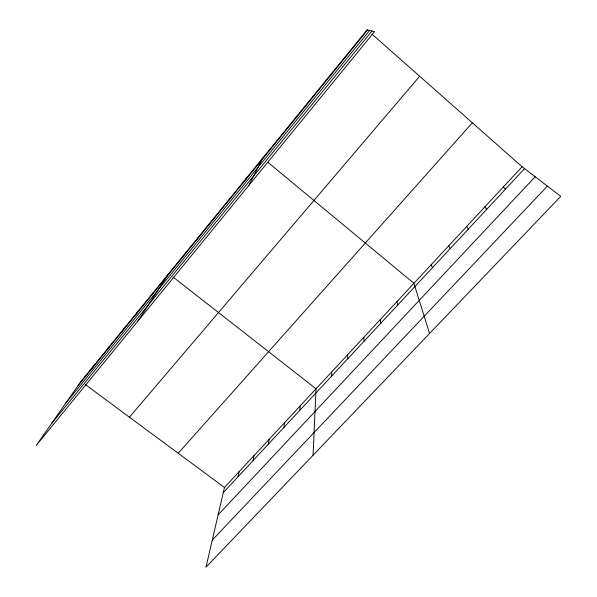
<?xml version="1.0" encoding="UTF-8"?>
<svg xmlns="http://www.w3.org/2000/svg" width="597" height="597" viewBox="0 0 597 597"><rect width="100%" height="100%" fill="white"/><g stroke="black" fill="none" stroke-linecap="round" stroke-linejoin="round"><path stroke-width="0.9" d="M331.686 376.05L331.701 371.916M331.074 74.812L331.089 74.118M313.074 455.235L316.037 388.796L173.063 277.038M299.776 410.37L300.149 405.908M283.978 427.362L284.53 422.743M268.426 444.086L269.15 439.31M253.128 460.541L254.016 455.623M238.076 476.727L239.121 471.667M522.106 166.75L224.457 487.473L206.002 567.15L560.755 196.353L522.106 166.75L371.879 34.051M313.306 96.632L313.552 95.662M295.858 118.064L296.328 116.825M278.717 139.123L279.396 137.623M248.8 185.466L262.762 158.063M245.322 180.13L246.412 178.145M229.061 200.107L230.345 197.891M213.077 219.741L214.539 217.301M197.353 239.046L199.002 236.39M181.906 258.023L183.727 255.165M137.788 321.246L168.697 273.627M151.317 295.597L153.466 292.336M136.183 314.186L138.497 310.731M121.295 332.462L123.766 328.828M106.662 350.439L109.281 346.618M92.266 368.118L95.027 364.125M78.11 385.505L367.588 29.962M65.663 403.326L369.618 30.454M51.506 423.594L371.968 31.022M129.452 417.191L419.654 76.259M178.212 453.265L472.331 122.788M223.256 492.667L524.562 168.63M218.106 514.89L535.166 176.757M212.271 540.098L547.389 186.122M85.446 384.64L224.457 487.473M267.777 162.22L413.922 283.314L429.549 333.492M503.293 187.018L505.487 189.145M484.801 206.943L486.742 209.301M466.63 226.524L468.324 229.114M348.947 52.185L349.163 52.596M448.765 245.777L450.22 248.583M431.198 264.702L432.422 267.717M396.938 301.619L397.721 305.037M380.229 319.626L380.804 323.231M363.789 337.342L364.163 341.126M347.611 354.767L347.797 358.73M81.013 381.356L36.245 445.444L374.55 31.648L367.125 29.85L81.013 381.356"/></g></svg>
